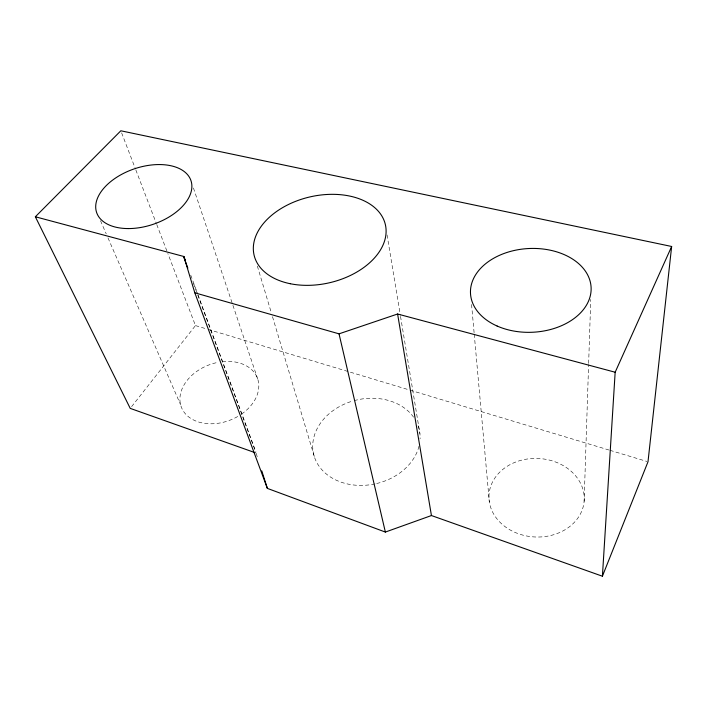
<?xml version="1.0" encoding="UTF-8"?>
<svg xmlns="http://www.w3.org/2000/svg" width="707" height="707" viewBox="0 0 707 707"><rect width="100%" height="100%" fill="white"/><g stroke="black" fill="none" stroke-linecap="round" stroke-linejoin="round"><path stroke-width="0.53" stroke-dasharray="3.54 2.65" d="M584.123 501.378A47.678 39.292 3.1 0 0 515.818 461.989A47.678 39.292 3.1 0 0 509.844 529.79A47.678 39.292 3.1 0 0 584.123 501.378L588.604 364.529M588.648 363.425L590.743 299.415M131.59 406.658L195.468 325.582L167.824 253.433M195.468 325.582L207.098 329.082M208.158 329.4L409.044 389.857M410.104 390.176L608.877 449.988M609.938 450.306L646.94 461.45M100.5 220.699L106.218 233.849M107.977 237.888L180.585 404.722M121.622 132.854L135.444 168.92M135.841 169.954L156.371 223.545M156.768 224.579L167.426 252.408M190.74 275.12L197.598 293.75M197.987 294.784L255.952 452.073M193.577 283.657L197.394 294.006M197.774 295.04L255.024 450.244M193.435 187.974L257.693 378.934M256.164 453.355L257.489 457.473M257.348 266.062L271.223 312.441M272.487 316.656L314.739 457.906M387.056 234.901L400.348 315.278M400.524 316.356L419.914 433.665M471.569 304.496L474.132 333.024M474.229 334.119L489.341 501.979M418.067 425.685A54.209 42.95 -13 0 1 420.082 438.835M419.021 446.161A54.209 42.95 -13 0 1 376.053 483.676M375.028 483.897A54.209 42.95 -13 0 1 313.837 455.016A54.209 42.95 -13 0 1 353.155 400.904M354.172 400.622A54.209 42.95 -13 0 1 413.807 417.51M222.263 361.701A40.697 29.561 -20.9 0 1 257.755 379.138A40.697 29.561 -20.9 0 1 239.576 415.389M237.746 416.494A40.697 29.561 -20.9 0 1 181.204 406.764A40.697 29.561 -20.9 0 1 218.154 362.32"/><path stroke-width="1.06" d="M35.35 216.775L183.873 256.5L194.814 292.813L267.37 488.396L385.368 532.062L431.438 515.544L602.408 576.214L615.161 372.227L671.65 246.478L120.835 130.786L35.35 216.775L130.229 408.381L255.298 452.745M671.65 246.478L648.001 461.768L602.408 576.214M194.814 292.813L339.024 333.837L397.599 314.005L615.161 372.227M183.873 256.5L185.013 259.602M183.652 256.756L187.85 268.139M261.767 470.871L267.37 488.396M339.024 333.837L385.368 532.062M397.599 314.005L431.438 515.544M290.232 283.719A67.395 44.02 -13.1 0 0 385.978 228.388A67.395 44.02 -13.1 0 0 282.924 207.443A67.395 44.02 -13.1 0 0 290.232 283.719M128.206 228.573A49.79 29.287 -18.7 0 0 190.978 180.665A49.79 29.287 -18.7 0 0 112.192 180.435A49.79 29.287 -18.7 0 0 128.206 228.573M497.127 326.033A60.378 41.907 -2.8 0 0 590.999 291.691A60.378 41.907 -2.8 0 0 504.277 253.389A60.378 41.907 -2.8 0 0 497.127 326.033"/></g></svg>
